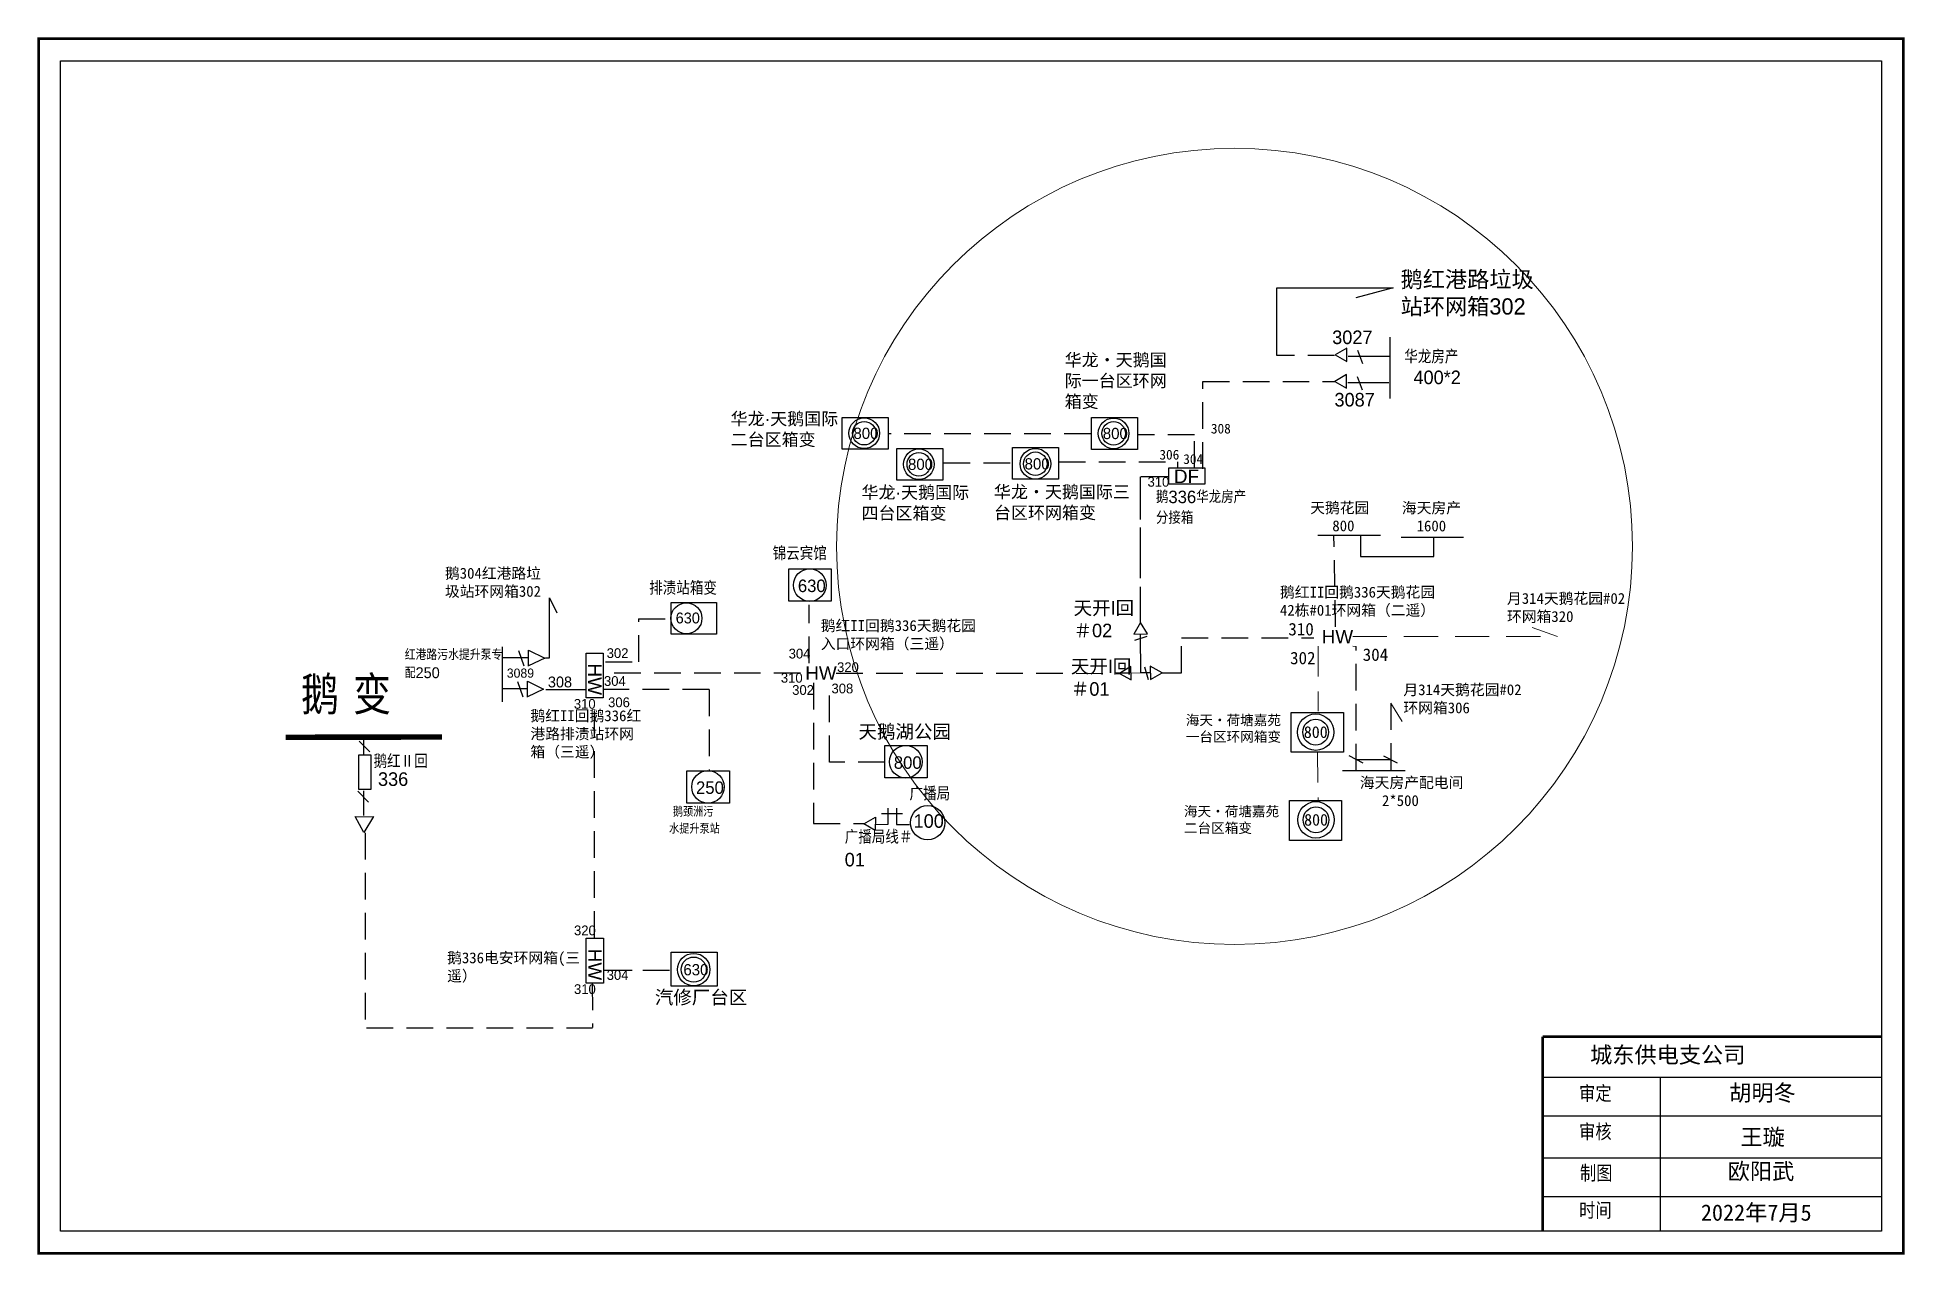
# Model space of a CAD drawing. Extents: x 22 to 366, y -1 to 223.
import ezdxf

# ---------------------------------------------------------------- set-up
doc = ezdxf.new("R2010")
doc.units = 0
doc.header["$LTSCALE"] = 0.774411
doc.linetypes.add('ACAD_ISO02W100', pattern=[15, 12, -3])
doc.linetypes.add('DASHED2', pattern=[9.525, 6.35, -3.175])
doc.layers.get('0').update_dxf_attribs({"linetype": 'CONTINUOUS'})
doc.layers.add('0-RefEdit0', color=7, linetype='CONTINUOUS')
doc.styles.add('hztxt_txtstyle_0.00_0_0', font='', dxfattribs={"bigfont": 'hztxt.shx'})
doc.styles.add('hztxt_txtstyle_1.69_0_0', font='', dxfattribs={"height": 1.690165, "bigfont": 'hztxt.shx'})
doc.styles.add('hztxt_txtstyle_2.00_0_0', font='', dxfattribs={"height": 2, "bigfont": 'hztxt.shx'})
doc.styles.add('hztxt_txtstyle_3.00_0_0', font='', dxfattribs={"height": 3, "bigfont": 'hztxt.shx'})
doc.styles.add('SimSun_txtstyle_2.00_0_0', font='simsun.ttc', dxfattribs={"height": 2})
doc.styles.add('SimSun_txtstyle_2.30_0_0', font='simsun.ttc', dxfattribs={"height": 2.3})
doc.styles.get("Standard").update_dxf_attribs({"font": '', "height": 2.5})
doc.styles.add('字体', font='', dxfattribs={"height": 2.5})
doc.styles.add('楷体_GB2312_txtstyle_2.00_0_0', font='SIMKAI.TTF', dxfattribs={"height": 2})
doc.styles.add('楷体_GB2312_txtstyle_3.00_0_0', font='SIMKAI.TTF', dxfattribs={"height": 3})
doc.styles.add('黑体_txtstyle_2.00_0_0', font='SIMHEI.TTF', dxfattribs={"height": 2})
doc.styles.get('hztxt_txtstyle_0.00_0_0').set_extended_font_data('hztxt')
doc.styles.get('hztxt_txtstyle_1.69_0_0').set_extended_font_data('hztxt')
doc.styles.get('hztxt_txtstyle_2.00_0_0').set_extended_font_data('hztxt')
doc.styles.get('hztxt_txtstyle_3.00_0_0').set_extended_font_data('hztxt')
doc.styles.get('Standard').set_extended_font_data('SimSun')
doc.styles.get('字体').set_extended_font_data('楷体_GB2312')

msp = doc.modelspace()

# ---------------------------------------------------------------- linework, layer by layer
at = {"linetype": 'Continuous'}
for p, q in [((250.49, 164.62), (250.49, 177.12)), ((250.49, 177.12), (271.93, 177.12)), ((271.93, 177.12), (265.04, 175.25)), ((271.39, 156.67), (271.39, 167.98)), ((263.62, 164.52), (271.19, 164.52)), ((263.55, 159.64), (271.12, 159.64)), ((269.58, 131.42), (258.05, 131.42)), ((265.92, 131.37), (265.92, 127.57)), ((284.92, 131.08), (273.39, 131.08)), ((279.4, 127.57), (279.4, 131.04)), ((265.92, 127.57), (279.4, 127.57)), ((107.56, 110.92), (107.56, 100.75)), ((112.42, 108.88), (107.57, 108.88)), ((112.23, 103.15), (107.56, 103.15)), ((263.75, 90.85), (266.3, 89.53)), ((265.1, 90.15), (271.45, 90.15)), ((270.14, 90.81), (272.69, 89.49)), ((262.59, 88.12), (274.12, 88.12)), ((82.01, 79.8), (82.01, 84.34)), ((82.05, 76.65), (80.42, 79.61)), ((80.48, 79.57), (83.8, 79.61)), ((83.8, 79.61), (82.05, 76.65)), ((126.25, 51.26), (131.51, 51.26)), ((133.49, 51.26), (138.45, 51.26)), ((299.53, 31.53), (361.9, 31.53)), ((321.18, 31.52), (321.18, 3.19)), ((299.53, 24.43), (361.9, 24.43)), ((299.53, 16.68), (361.9, 16.68)), ((299.53, 9.57), (361.9, 9.57))]:
    msp.add_line(p, q, dxfattribs=at)
at = {"linetype": 'DASHED2'}
for p, q in [((265.37, 165.61), (266.28, 163.17)), ((261.13, 164.62), (250.49, 164.62)), ((236.79, 159.84), (261.16, 159.84)), ((236.79, 143.75), (236.79, 159.84)), ((265.3, 160.73), (266.2, 158.29)), ((216.17, 150.2), (178.92, 150.2)), ((235.26, 150), (224.86, 150)), ((235.26, 143.88), (235.26, 150)), ((188.96, 144.81), (201.52, 144.81)), ((210.27, 144.99), (232.16, 144.99)), ((232.16, 144.99), (232.16, 143.88)), ((261.29, 114.57), (261.01, 131.47)), ((232.9, 106.09), (232.9, 112.59)), ((232.9, 112.59), (257.27, 112.59)), ((265.1, 88.11), (265.11, 110.98)), ((229.33, 106.09), (232.9, 106.09)), ((271.48, 100.51), (271.48, 88.21)), ((82.28, 76.59), (82.28, 40.78))]:
    msp.add_line(p, q, dxfattribs=at)
at = {"color": 0, "linetype": 'ByBlock'}
for p, q in [((225.33, 134.41), (225.33, 142.28)), ((225.33, 123.55), (225.33, 132.9)), ((225.33, 115.37), (225.33, 121.97))]:
    msp.add_line(p, q, dxfattribs=at)
at = {"color": 0, "linetype": 'Continuous'}
for p, q in [((116.29, 108.85), (116.29, 119.96)), ((116.29, 119.96), (117.64, 117.18)), ((115.57, 108.85), (116.29, 108.85)), ((115.59, 103.06), (122.87, 103.06)), ((181.4, 80.09), (177.55, 80.09)), ((178.71, 81.17), (178.71, 78.14)), ((180.32, 81.17), (180.32, 78.14))]:
    msp.add_line(p, q, dxfattribs=at)
at = {"color": 0, "linetype": 'DASHED2'}
for p, q in [((164.18, 107.86), (164.18, 118.65)), ((132.71, 116.07), (138.6, 116.07)), ((132.75, 108.15), (132.75, 116.07)), ((162.62, 106.05), (126.29, 106.05)), ((165, 104.28), (165.01, 78.32)), ((167.96, 89.64), (167.96, 104.13)), ((169.19, 106.07), (221.42, 106.01)), ((124.57, 57.22), (124.57, 101.48)), ((145.73, 103.01), (126.29, 103.02)), ((145.73, 103.01), (145.73, 88.07)), ((178.16, 89.64), (167.96, 89.64)), ((165.01, 78.32), (174.37, 78.32))]:
    msp.add_line(p, q, dxfattribs=at)
at = {"color": 7, "linetype": 'DASHED2', "lineweight": 0, "ltscale": 1.016494}
for p, q in [((302.26, 112.78), (296.99, 114.64)), ((271.48, 100.51), (273.61, 97.16))]:
    msp.add_line(p, q, dxfattribs=at)
at = {"color": 7}
for p, q in [((224.25, 112.15), (226.55, 112.87)), ((225.36, 106.09), (225.34, 113.19)), ((226.03, 107.2), (226.76, 104.9)), ((227.14, 106.09), (225.36, 106.09)), ((176.48, 78.14), (178.69, 78.19))]:
    msp.add_line(p, q, dxfattribs=at)
at = {"color": 7, "linetype": 'DASHED2', "lineweight": 0, "ltscale": 1.128876}
for p, q in [((258.12, 111), (258.12, 99.02)), ((257.94, 91.45), (258.12, 82.55))]:
    msp.add_line(p, q, dxfattribs=at)
at = {"color": 7, "linetype": 'DASHED2', "lineweight": 0, "ltscale": 1.28049}
msp.add_line((264.46, 112.78), (302.26, 112.78), dxfattribs=at)
at = {"color": 7, "linetype": 'DASHED2', "lineweight": 0, "ltscale": 0.219563}
msp.add_line((264.46, 111), (265.11, 110.98), dxfattribs=at)
at = {"color": 7, "linetype": 'DASHED2'}
for p, q in [((126.62, 108.15), (132.75, 108.15)), ((124.18, 48.82), (124.2, 40.7)), ((82.55, 40.64), (124.2, 40.67))]:
    msp.add_line(p, q, dxfattribs=at)
at = {"color": 7, "linetype": 'Continuous', "lineweight": 0, "ltscale": 0.274727}
msp.add_line((223.57, 106.04), (225.36, 106.09), dxfattribs=at)
at = {"color": 7, "linetype": 'Continuous'}
for p, q in [((83.15, 91.51), (81.17, 93.49)), ((82.93, 82.28), (80.95, 84.26)), ((180.32, 78.14), (182.69, 78.14))]:
    msp.add_line(p, q, dxfattribs=at)
at = {"color": 7, "linetype": 'ACAD_ISO02W100'}
msp.add_line((82.01, 91.01), (82.01, 94.1), dxfattribs=at)
at = {"linetype": 'Continuous', "const_width": 0.5}
msp.add_lwpolyline([(22.06, 223.04), (366.03, 223.04), (366.03, -0.93), (22.06, -0.93)], close=True, dxfattribs=at)
at = {"linetype": 'Continuous'}
for points in [[(26.1, 218.99), (361.99, 218.99), (361.99, 3.12), (26.1, 3.12)], [(253.14, 98.82), (262.74, 98.82), (262.74, 91.45), (253.14, 91.45)], [(252.78, 82.55), (262.39, 82.55), (262.39, 75.18), (252.78, 75.18)], [(123.06, 57.15), (126.24, 57.15), (126.24, 48.87), (123.06, 48.87)], [(138.73, 54.59), (147.23, 54.59), (147.23, 48.32), (138.73, 48.32)]]:
    msp.add_lwpolyline(points, close=True, dxfattribs=at)
for points in [[(261.23, 164.73), (263.39, 163.51), (263.37, 165.99)], [(261.16, 159.84), (263.32, 158.63), (263.29, 161.11)]]:
    msp.add_lwpolyline(points, close=True)
at = {"color": 7}
for points in [[(170.26, 153.2), (178.75, 153.2), (178.75, 147.33), (170.26, 147.33)], [(216.3, 153.19), (224.78, 153.19), (224.78, 147.32), (216.3, 147.32)], [(180.37, 147.48), (188.86, 147.48), (188.86, 141.61), (180.37, 141.61)], [(201.68, 147.66), (210.17, 147.66), (210.17, 141.79), (201.68, 141.79)], [(225.33, 115.4), (224.11, 113.24), (226.6, 113.27)], [(221.42, 106.01), (223.58, 104.8), (223.55, 107.28)], [(229.29, 106.12), (227.12, 107.34), (227.15, 104.85)]]:
    msp.add_lwpolyline(points, close=True, dxfattribs=at)
at = {"color": 0, "linetype": 'ByBlock', "ltscale": 2}
msp.add_lwpolyline([(230.55, 143.88), (237.21, 143.88), (237.21, 140.9), (230.55, 140.9)], close=True, dxfattribs=at)
at = {"color": 7, "ltscale": 2}
for points in [[(160.43, 125.27), (168.27, 125.27), (168.27, 119.31), (160.43, 119.31)], [(178.14, 92.68), (185.97, 92.68), (185.97, 86.72), (178.14, 86.72)]]:
    msp.add_lwpolyline(points, close=True, dxfattribs=at)
at = {"color": 0, "linetype": 'Continuous'}
msp.add_lwpolyline([(123.03, 109.75), (126.21, 109.75), (126.21, 101.48), (123.03, 101.48)], close=True, dxfattribs=at)
at = {"color": 7, "linetype": 'Continuous', "const_width": 1}
msp.add_lwpolyline([(96.46, 94.26), (67.64, 94.23)], dxfattribs=at)
at = {"color": 7, "linetype": 'ACAD_ISO02W100'}
msp.add_lwpolyline([(83.34, 84.61), (81.13, 84.61), (81.13, 91.01), (83.34, 91.01)], close=True, dxfattribs=at)
at = {"color": 0, "ltscale": 2}
msp.add_lwpolyline([(141.65, 88.06), (149.48, 88.06), (149.48, 82.09), (141.65, 82.09)], close=True, dxfattribs=at)
at = {"color": 0}
msp.add_lwpolyline([(174.26, 78.29), (176.42, 79.5), (176.39, 77.02)], close=True, dxfattribs=at)
at = {"linetype": 'Continuous', "const_width": 0.5}
for points in [[(299.49, 39.03), (299.49, 3.31)], [(299.53, 39.03), (361.9, 39.03)]]:
    msp.add_lwpolyline(points, dxfattribs=at)
at = {"color": 12, "linetype": 'Continuous', "lineweight": 0, "ltscale": 2.226395, "true_color": 0xc00000}
msp.add_circle((242.66, 129.42), 73.41, dxfattribs=at)
for centre, radius in [((174.35, 150.29), 2.83), ((174.35, 150.29), 2.17), ((220.35, 150.26), 2.83), ((220.35, 150.26), 2.17), ((184.42, 144.57), 2.83), ((184.42, 144.57), 2.17), ((205.93, 144.66), 2.83), ((205.93, 144.66), 2.17), ((142.89, 51.38), 3), ((142.89, 51.38), 2.32)]:
    msp.add_circle(centre, radius)
at = {"color": 7}
for centre, radius in [((164.31, 122.29), 3), ((182.02, 89.71), 3), ((186.04, 78.47), 3.16)]:
    msp.add_circle(centre, radius, dxfattribs=at)
at = {"color": 0, "linetype": 'Continuous'}
msp.add_circle((141.55, 116.16), 2.86, dxfattribs=at)
at = {"linetype": 'Continuous'}
for centre, radius in [((257.63, 95.17), 3.36), ((257.63, 95.17), 2.38), ((257.69, 79), 3.36), ((257.69, 79), 2.38)]:
    msp.add_circle(centre, radius, dxfattribs=at)
at = {"color": 0}
msp.add_circle((145.52, 85.08), 3, dxfattribs=at)
at = {"layer": '0-RefEdit0', "color": 0, "linetype": 'ByBlock', "ltscale": 2}
msp.add_line((225.4, 142.34), (230.55, 142.34), dxfattribs=at)
at = {"layer": '0-RefEdit0', "ltscale": 2}
for p, q in [((112.44, 110.31), (115.41, 108.82)), ((112.44, 107.34), (112.44, 110.31)), ((111.64, 107.34), (110.62, 110.19)), ((115.41, 108.82), (112.44, 107.4)), ((111.45, 101.61), (110.42, 104.46)), ((112.25, 104.58), (115.21, 103.1)), ((112.25, 101.61), (112.25, 104.58)), ((115.21, 103.1), (112.25, 101.67))]:
    msp.add_line(p, q, dxfattribs=at)
at = {"layer": '0-RefEdit0', "color": 0, "linetype": 'ByBlock', "ltscale": 2}
msp.add_lwpolyline([(138.71, 119.09), (147.11, 119.09), (147.11, 113.23), (138.71, 113.23)], close=True, dxfattribs=at)

# ---------------------------------------------------------------- texts
at = {"color": 7, "attachment_point": 1}
for s, insert, char_height, width, style in [('{\\f\uffbfﾬￌﾣﾤ_GB2312|b0|i0|c134|p49;鹅红港路垃圾站环网箱302}', (273.3, 180.17), 3, 24.8636, 'hztxt_txtstyle_3.00_0_0'), ('3027', (260.68, 169.23), 2.5, 8.7401, 'hztxt_txtstyle_0.00_0_0'), ('华龙房产', (273.97, 165.65), 2.5, 27.5794, 'hztxt_txtstyle_0.00_0_0'), ('\\pt4.6;{\\fKaiTi_GB2312|b0|i0|c134|p49;华龙·天鹅国际一台区环网箱变}', (211.33, 164.96), 2.3, 21.0884, 'hztxt_txtstyle_0.00_0_0'), ('400*2', (275.67, 161.84), 2.5, 8.7401, 'hztxt_txtstyle_0.00_0_0'), ('3087', (261.1, 157.72), 2.5, 8.7401, 'hztxt_txtstyle_0.00_0_0'), ('\\pt4.6;{\\f\uffbfﾬￌﾣﾤ_GB2312|b0|i0|c134|p49;华龙·天鹅国际二台区箱变}', (149.7, 154.11), 2.3, 21.0884, 'hztxt_txtstyle_0.00_0_0'), ('\\pt4.6;{\\f\uffbfﾬￌﾣﾤ_GB2312|b0|i0|c134|p49;华龙·天鹅国际\\P四台区箱变}', (173.84, 140.53), 2.3, 25.0491, 'hztxt_txtstyle_0.00_0_0'), ('\\pt4.6;{\\fKaiTi_GB2312|b0|i0|c134|p49;华龙·天鹅国际三台区环网箱变}', (198.28, 140.63), 2.3, 25.0491, 'hztxt_txtstyle_0.00_0_0'), ('锦云宾馆', (157.45, 129.37), 2.5, 27.3587, 'hztxt_txtstyle_0.00_0_0'), ('{\\fSimSun|b0|i0|c134|p2;鹅304红港路垃圾站环网箱302}', (97, 125.47), 2, 18.7172, 'hztxt_txtstyle_2.00_0_0'), ('630', (162.11, 123.3), 2.3, 4.8377, 'hztxt_txtstyle_0.00_0_0'), ('{\\f\uffbfﾬￌﾣﾤ_GB2312|b0|i0|c134|p49;天开I回＃02}', (212.97, 119.33), 2.5, 11.2302, 'hztxt_txtstyle_0.00_0_0'), ('红港路污水提升泵专配250', (89.58, 110.46), 2, 18.7172, 'hztxt_txtstyle_2.00_0_0'), ('{\\f\uffbfﾬￌﾣﾤ_GB2312|b0|i0|c134|p49;天开I回＃01}', (212.47, 108.55), 2.5, 11.2302, 'hztxt_txtstyle_0.00_0_0'), ('{\\f\uffbfﾬￌﾣﾤ_GB2312|b0|i0|c134|p49;天鹅湖公园}', (173.29, 96.52), 2.5, 22.5837, 'hztxt_txtstyle_0.00_0_0'), ('800', (179.81, 90.71), 2.3, 4.8377, 'hztxt_txtstyle_0.00_0_0'), ('广播局', (182.7, 85.08), 2.5, 12.6839, 'hztxt_txtstyle_0.00_0_0'), ('100', (183.46, 80.03), 2.5, 11.3382, 'hztxt_txtstyle_0.00_0_0'), ('广播局线＃01', (170.75, 77.08), 2.5, 12.6839, 'hztxt_txtstyle_0.00_0_0'), ('鹅336电安环网箱(三遥）', (97.4, 54.56), 2, 25.558, '黑体_txtstyle_2.00_0_0')]:
    msp.add_mtext(s, dxfattribs=dict(at, insert=insert, char_height=char_height, width=width, style=style))
at = {"color": 0, "linetype": 'DASHED2', "char_height": 2, "width": 5.1174, "attachment_point": 1, "style": 'hztxt_txtstyle_0.00_0_0'}
for s, insert in [('{\\fSimSun|b0|i0|c134|p2;\\H0.9x;308}', (238.3, 152.04)), ('{\\fSimSun|b0|i0|c134|p2;\\H0.9x;306}', (228.8, 147.24)), ('{\\fSimSun|b0|i0|c134|p2;\\H0.9x;304}', (233.2, 146.42)), ('{\\H0.9x;310}', (226.61, 142.23)), ('{\\fArial|b0|i0|c0|p32;\\H1.25x;DF}', (231.47, 143.59)), ('630', (139.57, 117.22)), ('{\\fArial|b0|i0|c0|p32;\\H1.25x;HW}', (258.73, 114.03)), ('{\\H0.9x;302}', (126.84, 110.64)), ('{\\fArial|b0|i0|c0|p32;\\H1.25x;HW}', (163.46, 107.32)), ('{\\H0.9x;304}', (126.34, 105.5)), ('{\\H0.9x;310}', (158.97, 106.09)), ('{\\H0.9x;310}', (120.78, 101.28)), ('{\\H0.9x;306}', (127.1, 101.57)), ('{\\H0.9x;320}', (120.81, 59.51)), ('{\\H0.9x;310}', (120.81, 48.68)), ('{\\H0.9x;304}', (126.84, 51.29))]:
    msp.add_mtext(s, dxfattribs=dict(at, insert=insert))
at = {"attachment_point": 1}
for s, insert, char_height, width, style in [('800', (172.36, 151.31), 2.07, 4.3539, 'hztxt_txtstyle_0.00_0_0'), ('800', (218.36, 151.28), 2.07, 4.3539, 'hztxt_txtstyle_0.00_0_0'), ('800', (182.42, 145.59), 2.07, 4.3539, 'hztxt_txtstyle_0.00_0_0'), ('800', (203.93, 145.68), 2.07, 4.3539, 'hztxt_txtstyle_0.00_0_0'), ('310', (252.59, 115.31), 2.3, 4.8377, 'SimSun_txtstyle_2.30_0_0'), ('304', (266.31, 110.61), 2.3, 4.8377, 'SimSun_txtstyle_2.30_0_0'), ('3089', (108.41, 106.9), 1.69, 56.6572, 'hztxt_txtstyle_1.69_0_0'), ('302', (252.91, 109.99), 2.3, 4.8377, 'SimSun_txtstyle_2.30_0_0'), ('630', (140.99, 52.4), 2.07, 4.3539, 'hztxt_txtstyle_0.00_0_0'), ('{\\f\uffbfﾬￌﾣﾤ_GB2312|b0|i0|c134|p49;汽修厂台区}', (135.72, 47.53), 2.5, 46.6481, 'hztxt_txtstyle_0.00_0_0')]:
    msp.add_mtext(s, dxfattribs=dict(at, insert=insert, char_height=char_height, width=width, style=style))
at = {"color": 0, "linetype": 'ByBlock', "insert": (228.16, 139.7), "char_height": 2.5, "width": 17.5098, "attachment_point": 1, "style": 'hztxt_txtstyle_0.00_0_0'}
msp.add_mtext('{\\H0.92x;鹅336华龙房产分接箱}', dxfattribs=at)
at = {"linetype": 'Continuous', "attachment_point": 1}
for s, insert, char_height, width, style in [('{\\fSimSun|b0|i0|c134|p2;天鹅花园}\\P  {\\fSimSun|b0|i0|c134|p2; 800}', (256.62, 137.55), 2, 23.5951, '字体'), ('{\\fSimSun|b0|i0|c134|p2;海天房产}\\P  {\\fSimSun|b0|i0|c134|p2;1600}', (273.53, 137.53), 2, 23.5951, '字体'), ('审定', (306.23, 29.97), 3, 23.4615, 'hztxt_txtstyle_0.00_0_0'), ('审核', (306.23, 22.91), 3, 23.4615, 'hztxt_txtstyle_0.00_0_0'), ('制图', (306.39, 15.28), 3, 23.4615, 'hztxt_txtstyle_0.00_0_0'), ('{\\fSimSun|b0|i0|c134|p2;欧阳武}', (333.66, 15.7), 3, 33.0539, 'hztxt_txtstyle_0.00_0_0'), ('时间', (306.23, 8.4), 3, 23.4615, 'hztxt_txtstyle_0.00_0_0')]:
    msp.add_mtext(s, dxfattribs=dict(at, insert=insert, char_height=char_height, width=width, style=style))
at = {"color": 0, "attachment_point": 1, "style": 'hztxt_txtstyle_0.00_0_0'}
for s, insert, char_height, width in [('排渍站箱变', (134.68, 122.99), 2.5, 25.4801), ('250', (143.32, 86.09), 2.3, 4.8377), (' 鹅颈洲污\\P水提升泵站', (138.34, 81.45), 1.875, 20.519)]:
    msp.add_mtext(s, dxfattribs=dict(at, insert=insert, char_height=char_height, width=width))
at = {"color": 7, "linetype": 'Continuous', "attachment_point": 1}
for s, insert, char_height, width, style in [('鹅红II回鹅336天鹅花园42栋#01环网箱（二遥）', (251.04, 121.99), 2, 29.7271, '黑体_txtstyle_2.00_0_0'), ('月314天鹅花园#02环网箱320', (292.92, 120.83), 2, 23.5951, '楷体_GB2312_txtstyle_2.00_0_0'), ('鹅红II回鹅336天鹅花园入口环网箱（三遥）', (166.33, 115.82), 2, 29.7271, '黑体_txtstyle_2.00_0_0'), ('鹅 变', (70.45, 105.44), 7, 27.4955, 'hztxt_txtstyle_0.00_0_0'), ('月314天鹅花园#02环网箱306', (273.81, 103.99), 2, 23.5951, '楷体_GB2312_txtstyle_2.00_0_0'), ('鹅红II回鹅336红港路排渍站环网箱（三遥）', (112.77, 99.2), 2, 20.6622, 'SimSun_txtstyle_2.00_0_0'), ('城东供电支公司', (308.26, 37.17), 3, 82.0179, '楷体_GB2312_txtstyle_3.00_0_0'), ('{\\fSimSun|b0|i0|c134|p2;胡明冬}', (333.92, 30.17), 3, 23.4615, '楷体_GB2312_txtstyle_3.00_0_0'), ('{\\fSimSun|b0|i0|c134|p2;王璇}', (335.99, 22.01), 3, 23.4615, '楷体_GB2312_txtstyle_3.00_0_0'), ('2022{\\fSimSun|b0|i0|c134|p2;年}7{\\fSimSun|b0|i0|c134|p2;月}5', (328.69, 8.08), 3, 31.3309, '楷体_GB2312_txtstyle_3.00_0_0')]:
    msp.add_mtext(s, dxfattribs=dict(at, insert=insert, char_height=char_height, width=width, style=style))
at = {"color": 7, "linetype": 'DASHED2', "char_height": 2, "width": 5.1174, "attachment_point": 1, "style": 'hztxt_txtstyle_2.00_0_0'}
for s, insert in [('{\\H0.9x;304}', (160.41, 110.55)), ('{\\H0.9x;320}', (169.34, 108.05)), ('308', (115.99, 105.42)), ('{\\H0.9x;302}', (161.06, 103.84)), ('{\\H0.9x;308}', (168.31, 104.12))]:
    msp.add_mtext(s, dxfattribs=dict(at, insert=insert))
at = {"color": 0, "linetype": 'DASHED2', "char_height": 2, "width": 5.1174, "attachment_point": 1, "rotation": 270, "style": 'hztxt_txtstyle_0.00_0_0'}
for insert in [(125.9, 107.84), (125.93, 55.24)]:
    msp.add_mtext('{\\fArial|b0|i0|c0|p32;\\H1.25x;HW}', dxfattribs=dict(at, insert=insert))
at = {"color": 0, "char_height": 1.84, "width": 28.1622, "attachment_point": 1}
for s, insert in [('海天·荷塘嘉苑{\\f\uffbfﾬￌﾣﾤ_GB2312|b0|i0|c134|p49;\\P}一台区环网箱变', (233.67, 98.31)), ('海天·荷塘嘉苑{\\f\uffbfﾬￌﾣﾤ_GB2312|b0|i0|c134|p49;\\P}二台区箱变', (233.33, 81.49))]:
    msp.add_mtext(s, dxfattribs=dict(at, insert=insert))
at = {"linetype": 'Continuous', "char_height": 2.162, "width": 4.8915, "attachment_point": 1}
for insert in [(255.44, 96.26), (255.5, 80.09)]:
    msp.add_mtext('800', dxfattribs=dict(at, insert=insert))
at = {"color": 0, "linetype": 'Continuous', "attachment_point": 1}
for s, insert, char_height, width, style in [('鹅红Ⅱ回', (83.83, 91.04), 2.5, 14.4162, 'hztxt_txtstyle_0.00_0_0'), ('336', (84.65, 87.76), 2.5, 5.6554, 'hztxt_txtstyle_0.00_0_0'), ('{\\fSimSun|b0|i0|c134|p2;海天房产配电间}\\P  {\\fSimSun|b0|i0|c134|p2; 2*500}', (265.78, 86.88), 2, 23.5951, '字体')]:
    msp.add_mtext(s, dxfattribs=dict(at, insert=insert, char_height=char_height, width=width, style=style))

doc.saveas('drawing.dxf')
